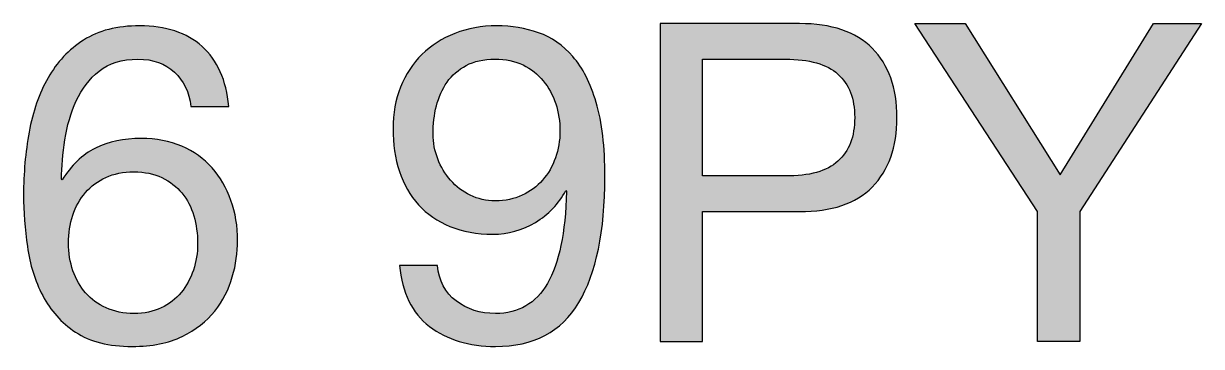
# Paper-space layout 'A2 (portrait)' of a CAD drawing. Extents: x 0 to 396, y 0 to 564.
# Drawn here: x 298.83 to 306.46, y 41.41 to 43.51 of the extents above; entities that cross this region are included whole.
import ezdxf
from ezdxf.enums import TextEntityAlignment as Align

# ---------------------------------------------------------------- set-up
doc = ezdxf.new("R2010")
doc.units = 0
doc.layers.get('0').update_dxf_attribs({"linetype": 'CONTINUOUS'})
doc.layers.get('Defpoints').update_dxf_attribs({"linetype": 'CONTINUOUS'})
doc.layers.add('JPP_Mask', color=7, linetype='CONTINUOUS')
doc.styles.add('JPP', font='arial.ttf')

# ---------------------------------------------------------------- blocks, each defined once
blk = doc.blocks.new('A2mask (portrait)')
at = {"true_color": 0x004a91}
h = blk.add_hatch(color=154, dxfattribs=at)
edge = h.paths.add_edge_path()
edge.add_spline(control_points=[(303.707, 42.2888), (303.7914, 42.2888), (303.8528, 42.2888), (303.8528, 42.2888), (304.0606, 42.2868), (304.2176, 42.3395), (304.3243, 42.4471), (304.431, 42.5548), (304.4844, 42.7049), (304.4844, 42.8971), (304.4844, 43.0893), (304.431, 43.2387), (304.3243, 43.3456)], knot_values=[1, 1, 1, 1, 1.312544, 1.312544, 1.312544, 2.312544, 2.312544, 2.312544, 3.312544, 3.312544, 3.312544, 4.312544, 4.312544, 4.312544, 4.312544], degree=3, periodic=0)
edge.add_spline(control_points=[(304.3243, 43.3456), (304.2176, 43.4523), (304.0606, 43.5056), (303.8528, 43.5056)], knot_values=[0, 0, 0, 0, 1, 1, 1, 1], degree=3, periodic=0)
edge.add_spline(control_points=[(303.8528, 43.5056), (303.8528, 43.5056), (303.7646, 43.5056), (303.6434, 43.5056)], knot_values=[8.687456, 8.687456, 8.687456, 8.687456, 9, 9, 9, 9], degree=3, periodic=0)
edge.add_spline(control_points=[(303.6434, 43.5056), (303.5222, 43.5056), (303.368, 43.5056), (303.2357, 43.5056)], knot_values=[8.374962, 8.374962, 8.374962, 8.374962, 8.687456, 8.687456, 8.687456, 8.687456], degree=3, periodic=0)
edge.add_spline(control_points=[(303.2357, 43.5056), (303.1696, 43.5056), (303.109, 43.5056), (303.0609, 43.5056)], knot_values=[8.218716, 8.218716, 8.218716, 8.218716, 8.374963, 8.374963, 8.374963, 8.374963], degree=3, periodic=0)
edge.add_spline(control_points=[(303.0609, 43.5056), (303.0127, 43.5056), (302.9769, 43.5056), (302.9603, 43.5056)], knot_values=[8.062469, 8.062469, 8.062469, 8.062469, 8.218716, 8.218716, 8.218716, 8.218716], degree=3, periodic=0)
edge.add_spline(control_points=[(302.9502, 43.5056), (302.9502, 43.5056), (302.9502, 43.5056), (302.9502, 43.5056), (302.9502, 43.5056), (302.9502, 43.5056), (302.9502, 43.5056)], knot_values=[7.999756, 7.999756, 7.999756, 7.999756, 8.000581, 8.000581, 8.000581, 8.000824, 8.000824, 8.000824, 8.000824], degree=3, periodic=0)
edge.add_spline(control_points=[(302.9502, 43.5042), (302.9502, 43.5017), (302.9502, 43.4962), (302.9502, 43.4878)], knot_values=[7.945284, 7.945284, 7.945284, 7.945284, 7.984345, 7.984345, 7.984345, 7.984345], degree=3, periodic=0)
edge.add_spline(control_points=[(302.9502, 43.4878), (302.9502, 43.4795), (302.9502, 43.4684), (302.9502, 43.4547)], knot_values=[7.906222, 7.906222, 7.906222, 7.906222, 7.945284, 7.945284, 7.945284, 7.945284], degree=3, periodic=0)
edge.add_spline(control_points=[(302.9502, 43.4547), (302.9502, 43.4274), (302.9502, 43.3898), (302.9502, 43.344)], knot_values=[7.828098, 7.828098, 7.828098, 7.828098, 7.906222, 7.906222, 7.906222, 7.906222], degree=3, periodic=0)
edge.add_spline(control_points=[(302.9502, 43.344), (302.9502, 43.2982), (302.9502, 43.2442), (302.9502, 43.1838)], knot_values=[7.749975, 7.749975, 7.749975, 7.749975, 7.828098, 7.828098, 7.828098, 7.828098], degree=3, periodic=0)
edge.add_spline(control_points=[(302.9502, 43.1838), (302.9502, 42.9425), (302.9502, 42.6007), (302.9502, 42.284)], knot_values=[7.437481, 7.437481, 7.437481, 7.437481, 7.749975, 7.749975, 7.749975, 7.749975], degree=3, periodic=0)
edge.add_spline(control_points=[(302.9502, 42.284), (302.9502, 41.9672), (302.9502, 41.6757), (302.9502, 41.5349)], knot_values=[7.124987, 7.124987, 7.124987, 7.124987, 7.437481, 7.437481, 7.437481, 7.437481], degree=3, periodic=0)
edge.add_spline(control_points=[(302.9502, 41.5349), (302.9502, 41.5173), (302.9502, 41.5021), (302.9502, 41.4895)], knot_values=[7.085926, 7.085926, 7.085926, 7.085926, 7.124987, 7.124987, 7.124987, 7.124987], degree=3, periodic=0)
edge.add_spline(control_points=[(302.9502, 41.4895), (302.9502, 41.4768), (302.9502, 41.4668), (302.9502, 41.4596)], knot_values=[7.046864, 7.046864, 7.046864, 7.046864, 7.085926, 7.085926, 7.085926, 7.085926], degree=3, periodic=0)
edge.add_spline(control_points=[(302.9502, 41.4465), (302.9502, 41.4465), (302.9502, 41.4465), (302.9502, 41.4465), (302.9502, 41.4465), (302.9502, 41.4465), (302.9502, 41.4465)], knot_values=[6.999258, 6.999258, 6.999258, 6.999258, 6.999583, 6.999583, 6.999583, 7.000326, 7.000326, 7.000326, 7.000326], degree=3, periodic=0)
edge.add_spline(control_points=[(302.951, 41.4465), (302.9523, 41.4465), (302.9552, 41.4465), (302.9593, 41.4465)], knot_values=[6.890617, 6.890617, 6.890617, 6.890617, 6.968741, 6.968741, 6.968741, 6.968741], degree=3, periodic=0)
edge.add_spline(control_points=[(302.9593, 41.4465), (302.9635, 41.4465), (302.969, 41.4465), (302.9755, 41.4465)], knot_values=[6.812494, 6.812494, 6.812494, 6.812494, 6.890617, 6.890617, 6.890617, 6.890617], degree=3, periodic=0)
edge.add_spline(control_points=[(302.9755, 41.4465), (302.9885, 41.4465), (303.0058, 41.4465), (303.0251, 41.4465)], knot_values=[6.656247, 6.656247, 6.656247, 6.656247, 6.812494, 6.812494, 6.812494, 6.812494], degree=3, periodic=0)
edge.add_spline(control_points=[(303.0251, 41.4465), (303.0444, 41.4465), (303.0658, 41.4465), (303.0872, 41.4465)], knot_values=[6.5, 6.5, 6.5, 6.5, 6.656247, 6.656247, 6.656247, 6.656247], degree=3, periodic=0)
edge.add_spline(control_points=[(303.0872, 41.4465), (303.1086, 41.4465), (303.13, 41.4465), (303.1494, 41.4465)], knot_values=[6.343753, 6.343753, 6.343753, 6.343753, 6.5, 6.5, 6.5, 6.5], degree=3, periodic=0)
edge.add_spline(control_points=[(303.1494, 41.4465), (303.1687, 41.4465), (303.1859, 41.4465), (303.1989, 41.4465)], knot_values=[6.187506, 6.187506, 6.187506, 6.187506, 6.343753, 6.343753, 6.343753, 6.343753], degree=3, periodic=0)
edge.add_spline(control_points=[(303.1989, 41.4465), (303.2055, 41.4465), (303.2109, 41.4465), (303.2151, 41.4465)], knot_values=[6.109383, 6.109383, 6.109383, 6.109383, 6.187506, 6.187506, 6.187506, 6.187506], degree=3, periodic=0)
edge.add_spline(control_points=[(303.2151, 41.4465), (303.2193, 41.4465), (303.2222, 41.4465), (303.2234, 41.4465)], knot_values=[6.031259, 6.031259, 6.031259, 6.031259, 6.109383, 6.109383, 6.109383, 6.109383], degree=3, periodic=0)
edge.add_spline(control_points=[(303.2242, 41.4465), (303.2242, 41.4465), (303.2242, 41.4465), (303.2242, 41.4465), (303.2242, 41.4465), (303.2242, 41.4465), (303.2242, 41.4465)], knot_values=[5.999522, 5.999522, 5.999522, 5.999522, 6.000874, 6.000874, 6.000874, 6.001353, 6.001353, 6.001353, 6.001353], degree=3, periodic=0)
edge.add_spline(control_points=[(303.2242, 41.4518), (303.2242, 41.4548), (303.2242, 41.4589), (303.2242, 41.4641)], knot_values=[5.914074, 5.914074, 5.914074, 5.914074, 5.953136, 5.953136, 5.953136, 5.953136], degree=3, periodic=0)
edge.add_spline(control_points=[(303.2242, 41.4641), (303.2242, 41.4692), (303.2242, 41.4755), (303.2242, 41.4827)], knot_values=[5.875012, 5.875012, 5.875012, 5.875012, 5.914074, 5.914074, 5.914074, 5.914074], degree=3, periodic=0)
edge.add_spline(control_points=[(303.2242, 41.4827), (303.2242, 41.5402), (303.2242, 41.6595), (303.2242, 41.789)], knot_values=[5.562519, 5.562519, 5.562519, 5.562519, 5.875012, 5.875012, 5.875012, 5.875012], degree=3, periodic=0)
edge.add_spline(control_points=[(303.2242, 41.789), (303.2242, 41.9186), (303.2242, 42.0584), (303.2242, 42.1571)], knot_values=[5.250025, 5.250025, 5.250025, 5.250025, 5.562519, 5.562519, 5.562519, 5.562519], degree=3, periodic=0)
edge.add_spline(control_points=[(303.2242, 42.1571), (303.2242, 42.1818), (303.2242, 42.2039), (303.2242, 42.2227)], knot_values=[5.171902, 5.171902, 5.171902, 5.171902, 5.250025, 5.250025, 5.250025, 5.250025], degree=3, periodic=0)
edge.add_spline(control_points=[(303.2242, 42.2227), (303.2242, 42.2414), (303.2242, 42.2567), (303.2242, 42.2679)], knot_values=[5.093778, 5.093778, 5.093778, 5.093778, 5.171902, 5.171902, 5.171902, 5.171902], degree=3, periodic=0)
edge.add_spline(control_points=[(303.2242, 42.2679), (303.2242, 42.2735), (303.2242, 42.2781), (303.2242, 42.2815)], knot_values=[5.054716, 5.054716, 5.054716, 5.054716, 5.093778, 5.093778, 5.093778, 5.093778], degree=3, periodic=0)
edge.add_spline(control_points=[(303.2242, 42.2815), (303.2242, 42.2849), (303.2242, 42.2871), (303.2242, 42.2882)], knot_values=[5.015655, 5.015655, 5.015655, 5.015655, 5.054716, 5.054716, 5.054716, 5.054716], degree=3, periodic=0)
edge.add_spline(control_points=[(303.2242, 42.2882), (303.2242, 42.2883), (303.2242, 42.2884), (303.2242, 42.2885)], knot_values=[5.010772, 5.010772, 5.010772, 5.010772, 5.015655, 5.015655, 5.015655, 5.015655], degree=3, periodic=0)
edge.add_spline(control_points=[(303.2242, 42.2885), (303.2242, 42.2886), (303.2242, 42.2886), (303.2242, 42.2887)], knot_values=[5.005889, 5.005889, 5.005889, 5.005889, 5.010772, 5.010772, 5.010772, 5.010772], degree=3, periodic=0)
edge.add_spline(control_points=[(303.2242, 42.2887), (303.2242, 42.2887), (303.2242, 42.2887), (303.2242, 42.2887)], knot_values=[5.003448, 5.003448, 5.003448, 5.003448, 5.005889, 5.005889, 5.005889, 5.005889], degree=3, periodic=0)
edge.add_spline(control_points=[(303.2242, 42.2887), (303.2242, 42.2887), (303.2242, 42.2888), (303.2242, 42.2888)], knot_values=[5.001007, 5.001007, 5.001007, 5.001007, 5.003448, 5.003448, 5.003448, 5.003448], degree=3, periodic=0)
edge.add_spline(control_points=[(303.2313, 42.2888), (303.2428, 42.2888), (303.2677, 42.2888), (303.3013, 42.2888)], knot_values=[4.781284, 4.781284, 4.781284, 4.781284, 4.937531, 4.937531, 4.937531, 4.937531], degree=3, periodic=0)
edge.add_spline(control_points=[(303.3013, 42.2888), (303.402, 42.2888), (303.5804, 42.2888), (303.707, 42.2888)], knot_values=[4.312544, 4.312544, 4.312544, 4.312544, 4.781284, 4.781284, 4.781284, 4.781284], degree=3, periodic=0)
edge = h.paths.add_edge_path(flags=16)
edge.add_spline(control_points=[(303.5909, 42.5194), (303.4966, 42.5194), (303.3835, 42.5194), (303.308, 42.5194)], knot_values=[6.249985, 6.249985, 6.249985, 6.249985, 6.624977, 6.624977, 6.624977, 6.624977], degree=3, periodic=0)
edge.add_spline(control_points=[(303.308, 42.5194), (303.2892, 42.5194), (303.2727, 42.5194), (303.2594, 42.5194)], knot_values=[6.156237, 6.156237, 6.156237, 6.156237, 6.249985, 6.249985, 6.249985, 6.249985], degree=3, periodic=0)
edge.add_spline(control_points=[(303.2594, 42.5194), (303.2462, 42.5194), (303.2361, 42.5194), (303.2303, 42.5194)], knot_values=[6.062489, 6.062489, 6.062489, 6.062489, 6.156237, 6.156237, 6.156237, 6.156237], degree=3, periodic=0)
edge.add_spline(control_points=[(303.2303, 42.5194), (303.2288, 42.5194), (303.2276, 42.5194), (303.2266, 42.5194)], knot_values=[6.039052, 6.039052, 6.039052, 6.039052, 6.062489, 6.062489, 6.062489, 6.062489], degree=3, periodic=0)
edge.add_spline(control_points=[(303.2266, 42.5194), (303.2257, 42.5194), (303.225, 42.5194), (303.2246, 42.5194)], knot_values=[6.015615, 6.015615, 6.015615, 6.015615, 6.039052, 6.039052, 6.039052, 6.039052], degree=3, periodic=0)
edge.add_spline(control_points=[(303.2246, 42.5194), (303.2245, 42.5194), (303.2244, 42.5194), (303.2244, 42.5194)], knot_values=[6.009755, 6.009755, 6.009755, 6.009755, 6.015615, 6.015615, 6.015615, 6.015615], degree=3, periodic=0)
edge.add_spline(control_points=[(303.2244, 42.5194), (303.2243, 42.5194), (303.2243, 42.5194), (303.2243, 42.5194)], knot_values=[6.003896, 6.003896, 6.003896, 6.003896, 6.009755, 6.009755, 6.009755, 6.009755], degree=3, periodic=0)
edge.add_spline(control_points=[(303.2243, 42.5194), (303.2243, 42.5194), (303.2242, 42.5194), (303.2242, 42.5194)], knot_values=[6.002431, 6.002431, 6.002431, 6.002431, 6.003896, 6.003896, 6.003896, 6.003896], degree=3, periodic=0)
edge.add_spline(control_points=[(303.2242, 42.5194), (303.2242, 42.5194), (303.2242, 42.5194), (303.2242, 42.5194)], knot_values=[6.000967, 6.000967, 6.000967, 6.000967, 6.002431, 6.002431, 6.002431, 6.002431], degree=3, periodic=0)
edge.add_spline(control_points=[(303.2242, 42.5194), (303.2242, 42.5194), (303.2242, 42.5194), (303.2242, 42.5194)], knot_values=[6.0006, 6.0006, 6.0006, 6.0006, 6.000967, 6.000967, 6.000967, 6.000967], degree=3, periodic=0)
edge.add_spline(control_points=[(303.2242, 42.5194), (303.2242, 42.5194), (303.2242, 42.5194), (303.2242, 42.5194), (303.2242, 42.5194), (303.2242, 42.5194), (303.2242, 42.5194)], knot_values=[5.999502, 5.999502, 5.999502, 5.999502, 6.000102, 6.000102, 6.000102, 6.0006, 6.0006, 6.0006, 6.0006], degree=3, periodic=0)
edge.add_spline(control_points=[(303.2242, 42.5216), (303.2242, 42.5237), (303.2242, 42.5274), (303.2242, 42.5325)], knot_values=[5.921867, 5.921867, 5.921867, 5.921867, 5.968741, 5.968741, 5.968741, 5.968741], degree=3, periodic=0)
edge.add_spline(control_points=[(303.2242, 42.5325), (303.2242, 42.5376), (303.2242, 42.5441), (303.2242, 42.5519)], knot_values=[5.874992, 5.874992, 5.874992, 5.874992, 5.921867, 5.921867, 5.921867, 5.921867], degree=3, periodic=0)
edge.add_spline(control_points=[(303.2242, 42.5519), (303.2242, 42.5829), (303.2242, 42.6338), (303.2242, 42.6946)], knot_values=[5.687496, 5.687496, 5.687496, 5.687496, 5.874992, 5.874992, 5.874992, 5.874992], degree=3, periodic=0)
edge.add_spline(control_points=[(303.2242, 42.6946), (303.2242, 42.7555), (303.2242, 42.8264), (303.2242, 42.8972)], knot_values=[5.5, 5.5, 5.5, 5.5, 5.687496, 5.687496, 5.687496, 5.687496], degree=3, periodic=0)
edge.add_spline(control_points=[(303.2242, 42.8972), (303.2242, 42.968), (303.2242, 43.0389), (303.2242, 43.0998)], knot_values=[5.312504, 5.312504, 5.312504, 5.312504, 5.5, 5.5, 5.5, 5.5], degree=3, periodic=0)
edge.add_spline(control_points=[(303.2242, 43.0998), (303.2242, 43.1606), (303.2242, 43.2116), (303.2242, 43.2426)], knot_values=[5.125008, 5.125008, 5.125008, 5.125008, 5.312504, 5.312504, 5.312504, 5.312504], degree=3, periodic=0)
edge.add_spline(control_points=[(303.2242, 43.2426), (303.2242, 43.2503), (303.2242, 43.2568), (303.2242, 43.2619)], knot_values=[5.078133, 5.078133, 5.078133, 5.078133, 5.125007, 5.125007, 5.125007, 5.125007], degree=3, periodic=0)
edge.add_spline(control_points=[(303.2242, 43.2619), (303.2242, 43.267), (303.2242, 43.2707), (303.2242, 43.2729)], knot_values=[5.031259, 5.031259, 5.031259, 5.031259, 5.078133, 5.078133, 5.078133, 5.078133], degree=3, periodic=0)
edge.add_spline(control_points=[(303.2242, 43.2729), (303.2242, 43.2734), (303.2242, 43.2738), (303.2242, 43.2742)], knot_values=[5.019541, 5.019541, 5.019541, 5.019541, 5.031259, 5.031259, 5.031259, 5.031259], degree=3, periodic=0)
edge.add_spline(control_points=[(303.2242, 43.2742), (303.2242, 43.2745), (303.2242, 43.2748), (303.2242, 43.2749)], knot_values=[5.007822, 5.007822, 5.007822, 5.007822, 5.019541, 5.019541, 5.019541, 5.019541], degree=3, periodic=0)
edge.add_spline(control_points=[(303.2242, 43.2749), (303.2242, 43.2749), (303.2242, 43.275), (303.2242, 43.275)], knot_values=[5.004893, 5.004893, 5.004893, 5.004893, 5.007822, 5.007822, 5.007822, 5.007822], degree=3, periodic=0)
edge.add_spline(control_points=[(303.2242, 43.275), (303.2242, 43.275), (303.2242, 43.275), (303.2242, 43.275)], knot_values=[5.001963, 5.001963, 5.001963, 5.001963, 5.004893, 5.004893, 5.004893, 5.004893], degree=3, periodic=0)
edge.add_spline(control_points=[(303.2242, 43.275), (303.2242, 43.275), (303.2242, 43.275), (303.2242, 43.275)], knot_values=[5.001231, 5.001231, 5.001231, 5.001231, 5.001963, 5.001963, 5.001963, 5.001963], degree=3, periodic=0)
edge.add_spline(control_points=[(303.2242, 43.275), (303.2242, 43.275), (303.2242, 43.275), (303.2242, 43.275), (303.2242, 43.275), (303.2242, 43.275), (303.2242, 43.275)], knot_values=[4.999766, 4.999766, 4.999766, 4.999766, 5.000996, 5.000996, 5.000996, 5.001231, 5.001231, 5.001231, 5.001231], degree=3, periodic=0)
edge.add_spline(control_points=[(303.2303, 43.275), (303.2361, 43.275), (303.2462, 43.275), (303.2594, 43.275)], knot_values=[4.843763, 4.843763, 4.843763, 4.843763, 4.937511, 4.937511, 4.937511, 4.937511], degree=3, periodic=0)
edge.add_spline(control_points=[(303.2594, 43.275), (303.2727, 43.275), (303.2892, 43.275), (303.308, 43.275)], knot_values=[4.750015, 4.750015, 4.750015, 4.750015, 4.843763, 4.843763, 4.843763, 4.843763], degree=3, periodic=0)
edge.add_spline(control_points=[(303.308, 43.275), (303.3835, 43.275), (303.4966, 43.275), (303.5909, 43.275)], knot_values=[4.375023, 4.375023, 4.375023, 4.375023, 4.750015, 4.750015, 4.750015, 4.750015], degree=3, periodic=0)
edge.add_spline(control_points=[(303.5909, 43.275), (303.6852, 43.275), (303.7607, 43.275), (303.7607, 43.275), (303.9164, 43.275), (304.0304, 43.2427), (304.1023, 43.1784)], knot_values=[3, 3, 3, 3, 3.375023, 3.375023, 3.375023, 4.375023, 4.375023, 4.375023, 4.375023], degree=3, periodic=0)
edge.add_spline(control_points=[(304.1023, 43.1784), (304.1745, 43.1138), (304.2107, 43.0201), (304.2107, 42.8971), (304.2107, 42.7742), (304.1745, 42.6798), (304.1023, 42.6145)], knot_values=[1, 1, 1, 1, 2, 2, 2, 3, 3, 3, 3], degree=3, periodic=0)
edge.add_spline(control_points=[(304.1023, 42.6145), (304.0304, 42.5492), (303.9164, 42.5174), (303.7607, 42.5194)], knot_values=[0, 0, 0, 0, 1, 1, 1, 1], degree=3, periodic=0)
edge.add_spline(control_points=[(303.7607, 42.5194), (303.7607, 42.5194), (303.6852, 42.5194), (303.5909, 42.5194)], knot_values=[6.624977, 6.624977, 6.624977, 6.624977, 7, 7, 7, 7], degree=3, periodic=0)
blk.add_hatch(color=154, dxfattribs=at).paths.add_polyline_path([(306.4572, 43.5056), (306.1458, 43.5056), (305.543, 42.525), (304.9257, 43.5056), (304.5997, 43.5056), (305.3959, 42.2888), (305.3959, 41.4465), (305.6699, 41.4465), (305.6699, 42.2888)])
h = blk.add_hatch(color=154, dxfattribs=at)
edge = h.paths.add_edge_path()
edge.add_spline(control_points=[(300.2129, 42.0982), (300.2129, 42.1923), (300.1987, 42.2798), (300.1698, 42.3607), (300.141, 42.4415), (300.0999, 42.5118), (300.0472, 42.5714)], knot_values=[10, 10, 10, 10, 11, 11, 11, 12, 12, 12, 12], degree=3, periodic=0)
edge.add_spline(control_points=[(300.0472, 42.5714), (299.9942, 42.6307), (299.9289, 42.6774), (299.8511, 42.7112)], knot_values=[9, 9, 9, 9, 10, 10, 10, 10], degree=3, periodic=0)
edge.add_spline(control_points=[(299.8511, 42.7112), (299.7732, 42.7447), (299.6854, 42.7616), (299.5873, 42.7616)], knot_values=[8, 8, 8, 8, 9, 9, 9, 9], degree=3, periodic=0)
edge.add_spline(control_points=[(299.5873, 42.7616), (299.4757, 42.7616), (299.3772, 42.7404), (299.2914, 42.6983)], knot_values=[7, 7, 7, 7, 8, 8, 8, 8], degree=3, periodic=0)
edge.add_spline(control_points=[(299.2914, 42.6983), (299.2059, 42.6559), (299.1344, 42.5876), (299.0767, 42.4935)], knot_values=[6, 6, 6, 6, 7, 7, 7, 7], degree=3, periodic=0)
edge.add_spline(control_points=[(299.0767, 42.4935), (299.0767, 42.4935), (299.0711, 42.4992), (299.0711, 42.4992)], knot_values=[5.00001, 5.00001, 5.00001, 5.00001, 6, 6, 6, 6], degree=3, periodic=0)
edge.add_spline(control_points=[(299.0711, 42.4992), (299.0727, 42.578), (299.0807, 42.6625), (299.0939, 42.753)], knot_values=[4, 4, 4, 4, 5, 5, 5, 5], degree=3, periodic=0)
edge.add_spline(control_points=[(299.0939, 42.753), (299.1075, 42.8434), (299.132, 42.9276), (299.1675, 43.0055), (299.203, 43.0833), (299.2527, 43.1476), (299.3159, 43.1983)], knot_values=[2, 2, 2, 2, 3, 3, 3, 4, 4, 4, 4], degree=3, periodic=0)
edge.add_spline(control_points=[(299.3159, 43.1983), (299.3796, 43.2493), (299.4631, 43.275), (299.5671, 43.275)], knot_values=[1, 1, 1, 1, 2, 2, 2, 2], degree=3, periodic=0)
edge.add_spline(control_points=[(299.5671, 43.275), (299.6652, 43.275), (299.7437, 43.247), (299.8034, 43.1914)], knot_values=[0, 0, 0, 0, 1, 1, 1, 1], degree=3, periodic=0)
edge.add_spline(control_points=[(299.8034, 43.1914), (299.863, 43.1357), (299.8988, 43.0615), (299.9101, 42.9694)], knot_values=[27, 27, 27, 27, 28, 28, 28, 28], degree=3, periodic=0)
edge.add_spline(control_points=[(299.9101, 42.9694), (299.9101, 42.9694), (300.1553, 42.9694), (300.1553, 42.9694), (300.14, 43.1383), (300.0824, 43.2677), (299.9823, 43.3572)], knot_values=[25, 25, 25, 25, 26, 26, 26, 27, 27, 27, 27], degree=3, periodic=0)
edge.add_spline(control_points=[(299.9823, 43.3572), (299.8822, 43.4465), (299.7477, 43.4912), (299.5784, 43.4912)], knot_values=[24, 24, 24, 24, 25, 25, 25, 25], degree=3, periodic=0)
edge.add_spline(control_points=[(299.5784, 43.4912), (299.4323, 43.4912), (299.3113, 43.4604), (299.2152, 43.399), (299.1191, 43.3375), (299.0423, 43.256), (298.9843, 43.1539)], knot_values=[22, 22, 22, 22, 23, 23, 23, 24, 24, 24, 24], degree=3, periodic=0)
edge.add_spline(control_points=[(298.9843, 43.1539), (298.9266, 43.0519), (298.8859, 42.9352), (298.862, 42.8034)], knot_values=[21, 21, 21, 21, 22, 22, 22, 22], degree=3, periodic=0)
edge.add_spline(control_points=[(298.862, 42.8034), (298.8378, 42.6718), (298.8259, 42.5356), (298.8259, 42.3955)], knot_values=[20, 20, 20, 20, 21, 21, 21, 21], degree=3, periodic=0)
edge.add_spline(control_points=[(298.8259, 42.3955), (298.8259, 42.2878), (298.8338, 42.1761), (298.8504, 42.0608)], knot_values=[19, 19, 19, 19, 20, 20, 20, 20], degree=3, periodic=0)
edge.add_spline(control_points=[(298.8504, 42.0608), (298.8666, 41.9455), (298.8998, 41.8398), (298.9498, 41.7437)], knot_values=[18, 18, 18, 18, 19, 19, 19, 19], degree=3, periodic=0)
edge.add_spline(control_points=[(298.9498, 41.7437), (298.9998, 41.6473), (299.0711, 41.5684), (299.1632, 41.5071)], knot_values=[17, 17, 17, 17, 18, 18, 18, 18], degree=3, periodic=0)
edge.add_spline(control_points=[(299.1632, 41.5071), (299.2556, 41.4455), (299.3776, 41.4147), (299.5297, 41.4147)], knot_values=[16, 16, 16, 16, 17, 17, 17, 17], degree=3, periodic=0)
edge.add_spline(control_points=[(299.5297, 41.4147), (299.6582, 41.4147), (299.7666, 41.4365), (299.8541, 41.4796)], knot_values=[15, 15, 15, 15, 16, 16, 16, 16], degree=3, periodic=0)
edge.add_spline(control_points=[(299.8541, 41.4796), (299.9415, 41.523), (300.0115, 41.5777), (300.0645, 41.644), (300.1175, 41.7102), (300.1553, 41.7838), (300.1785, 41.8646), (300.2017, 41.9455), (300.2129, 42.0234), (300.2129, 42.0982)], knot_values=[12, 12, 12, 12, 13, 13, 13, 14, 14, 14, 15, 15, 15, 15], degree=3, periodic=0)
edge = h.paths.add_edge_path(flags=16)
edge.add_spline(control_points=[(299.1446, 42.2642), (299.1629, 42.3209), (299.19, 42.3699), (299.2268, 42.411)], knot_values=[1, 1, 1, 1, 2, 2, 2, 2], degree=3, periodic=0)
edge.add_spline(control_points=[(299.2268, 42.411), (299.2633, 42.4525), (299.3073, 42.4853), (299.3594, 42.5091)], knot_values=[0, 0, 0, 0, 1, 1, 1, 1], degree=3, periodic=0)
edge.add_spline(control_points=[(299.3594, 42.5091), (299.4114, 42.5333), (299.4717, 42.5452), (299.5409, 42.5452), (299.6102, 42.5452), (299.6708, 42.5326), (299.7228, 42.5078)], knot_values=[14, 14, 14, 14, 15, 15, 15, 16, 16, 16, 16], degree=3, periodic=0)
edge.add_spline(control_points=[(299.7228, 42.5078), (299.7745, 42.4829), (299.8179, 42.4495), (299.8524, 42.4084)], knot_values=[13, 13, 13, 13, 14, 14, 14, 14], degree=3, periodic=0)
edge.add_spline(control_points=[(299.8524, 42.4084), (299.8872, 42.367), (299.9127, 42.3179), (299.9289, 42.2613), (299.9452, 42.2046), (299.9535, 42.1443), (299.9535, 42.081)], knot_values=[11, 11, 11, 11, 12, 12, 12, 13, 13, 13, 13], degree=3, periodic=0)
edge.add_spline(control_points=[(299.9535, 42.081), (299.9535, 42.0214), (299.9442, 41.964), (299.926, 41.9094), (299.9077, 41.8547), (299.8812, 41.806), (299.8468, 41.7636)], knot_values=[9, 9, 9, 9, 10, 10, 10, 11, 11, 11, 11], degree=3, periodic=0)
edge.add_spline(control_points=[(299.8468, 41.7636), (299.8123, 41.7215), (299.7692, 41.6884), (299.7185, 41.6642)], knot_values=[8, 8, 8, 8, 9, 9, 9, 9], degree=3, periodic=0)
edge.add_spline(control_points=[(299.7185, 41.6642), (299.6675, 41.6403), (299.6082, 41.628), (299.5409, 41.628), (299.4737, 41.628), (299.4137, 41.6403), (299.3607, 41.6642)], knot_values=[6, 6, 6, 6, 7, 7, 7, 8, 8, 8, 8], degree=3, periodic=0)
edge.add_spline(control_points=[(299.3607, 41.6642), (299.308, 41.6884), (299.2636, 41.7205), (299.2281, 41.7609), (299.1927, 41.8013), (299.1652, 41.8494), (299.146, 41.9051), (299.1267, 41.9607), (299.1171, 42.0204), (299.1171, 42.084)], knot_values=[3, 3, 3, 3, 4, 4, 4, 5, 5, 5, 6, 6, 6, 6], degree=3, periodic=0)
edge.add_spline(control_points=[(299.1171, 42.084), (299.1171, 42.1473), (299.1261, 42.2073), (299.1446, 42.2642)], knot_values=[2, 2, 2, 2, 3, 3, 3, 3], degree=3, periodic=0)
h = blk.add_hatch(color=154, dxfattribs=at)
edge = h.paths.add_edge_path()
edge.add_spline(control_points=[(302.5923, 42.5134), (302.5923, 42.7079), (302.5735, 42.868), (302.536, 42.9939), (302.4986, 43.1198), (302.4482, 43.2192), (302.3846, 43.2923)], knot_values=[16, 16, 16, 16, 17, 17, 17, 18, 18, 18, 18], degree=3, periodic=0)
edge.add_spline(control_points=[(302.3846, 43.2923), (302.3213, 43.3653), (302.2471, 43.4167), (302.1626, 43.4465), (302.0781, 43.4763), (301.9876, 43.4912), (301.8915, 43.4912)], knot_values=[14, 14, 14, 14, 15, 15, 15, 16, 16, 16, 16], degree=3, periodic=0)
edge.add_spline(control_points=[(301.8915, 43.4912), (301.7935, 43.4912), (301.703, 43.475), (301.6205, 43.4422)], knot_values=[13, 13, 13, 13, 14, 14, 14, 14], degree=3, periodic=0)
edge.add_spline(control_points=[(301.6205, 43.4422), (301.5377, 43.4096), (301.4664, 43.3638), (301.4071, 43.3052)], knot_values=[12, 12, 12, 12, 13, 13, 13, 13], degree=3, periodic=0)
edge.add_spline(control_points=[(301.4071, 43.3052), (301.3475, 43.2467), (301.3014, 43.1765), (301.2686, 43.0946)], knot_values=[11, 11, 11, 11, 12, 12, 12, 12], degree=3, periodic=0)
edge.add_spline(control_points=[(301.2686, 43.0946), (301.2358, 43.0131), (301.2196, 42.923), (301.2196, 42.8252)], knot_values=[10, 10, 10, 10, 11, 11, 11, 11], degree=3, periodic=0)
edge.add_spline(control_points=[(301.2196, 42.8252), (301.2196, 42.7252), (301.2335, 42.6327), (301.2613, 42.5482), (301.2891, 42.4637), (301.3306, 42.3915), (301.3852, 42.3318)], knot_values=[8, 8, 8, 8, 9, 9, 9, 10, 10, 10, 10], degree=3, periodic=0)
edge.add_spline(control_points=[(301.3852, 42.3318), (301.4402, 42.2722), (301.5078, 42.2255), (301.5887, 42.192)], knot_values=[7, 7, 7, 7, 8, 8, 8, 8], degree=3, periodic=0)
edge.add_spline(control_points=[(301.5887, 42.192), (301.6695, 42.1582), (301.7617, 42.1416), (301.8657, 42.1416)], knot_values=[6, 6, 6, 6, 7, 7, 7, 7], degree=3, periodic=0)
edge.add_spline(control_points=[(301.8657, 42.1416), (301.9654, 42.1416), (302.0579, 42.1672), (302.1424, 42.2179)], knot_values=[5, 5, 5, 5, 6, 6, 6, 6], degree=3, periodic=0)
edge.add_spline(control_points=[(302.1424, 42.2179), (302.2269, 42.2689), (302.2925, 42.3378), (302.3385, 42.4243)], knot_values=[4, 4, 4, 4, 5, 5, 5, 5], degree=3, periodic=0)
edge.add_spline(control_points=[(302.3385, 42.4243), (302.3385, 42.4243), (302.3442, 42.4183), (302.3442, 42.4183)], knot_values=[3.00001, 3.00001, 3.00001, 3.00001, 4, 4, 4, 4], degree=3, periodic=0)
edge.add_spline(control_points=[(302.3442, 42.4183), (302.3365, 42.1513), (302.2955, 41.9528), (302.2202, 41.8229)], knot_values=[2, 2, 2, 2, 3, 3, 3, 3], degree=3, periodic=0)
edge.add_spline(control_points=[(302.2202, 41.8229), (302.1454, 41.693), (302.0327, 41.628), (301.8829, 41.628)], knot_values=[1, 1, 1, 1, 2, 2, 2, 2], degree=3, periodic=0)
edge.add_spline(control_points=[(301.8829, 41.628), (301.7848, 41.628), (301.7004, 41.6552), (301.6291, 41.7089)], knot_values=[0, 0, 0, 0, 1, 1, 1, 1], degree=3, periodic=0)
edge.add_spline(control_points=[(301.6291, 41.7089), (301.5579, 41.7626), (301.5174, 41.8398), (301.5078, 41.9395)], knot_values=[23, 23, 23, 23, 24, 24, 24, 24], degree=3, periodic=0)
edge.add_spline(control_points=[(301.5078, 41.9395), (301.5078, 41.9395), (301.2626, 41.9395), (301.2626, 41.9395), (301.2782, 41.7626), (301.3425, 41.631), (301.4561, 41.5445)], knot_values=[21, 21, 21, 21, 22, 22, 22, 23, 23, 23, 23], degree=3, periodic=0)
edge.add_spline(control_points=[(301.4561, 41.5445), (301.5695, 41.4581), (301.7116, 41.4147), (301.8829, 41.4147)], knot_values=[20, 20, 20, 20, 21, 21, 21, 21], degree=3, periodic=0)
edge.add_spline(control_points=[(301.8829, 41.4147), (302.1308, 41.4147), (302.311, 41.5094), (302.4237, 41.699)], knot_values=[19, 19, 19, 19, 20, 20, 20, 20], degree=3, periodic=0)
edge.add_spline(control_points=[(302.4237, 41.699), (302.536, 41.8882), (302.5923, 42.1599), (302.5923, 42.5134)], knot_values=[18, 18, 18, 18, 19, 19, 19, 19], degree=3, periodic=0)
edge = h.paths.add_edge_path(flags=16)
edge.add_spline(control_points=[(302.2723, 42.636), (302.253, 42.5813), (302.2252, 42.5333), (302.1884, 42.4919)], knot_values=[13, 13, 13, 13, 14, 14, 14, 14], degree=3, periodic=0)
edge.add_spline(control_points=[(302.1884, 42.4919), (302.152, 42.4505), (302.1079, 42.418), (302.0559, 42.3938)], knot_values=[12, 12, 12, 12, 13, 13, 13, 13], degree=3, periodic=0)
edge.add_spline(control_points=[(302.0559, 42.3938), (302.0039, 42.3699), (301.9462, 42.3577), (301.8829, 42.3577)], knot_values=[11, 11, 11, 11, 12, 12, 12, 12], degree=3, periodic=0)
edge.add_spline(control_points=[(301.8829, 42.3577), (301.8233, 42.3577), (301.7689, 42.3699), (301.7199, 42.3938)], knot_values=[10, 10, 10, 10, 11, 11, 11, 11], degree=3, periodic=0)
edge.add_spline(control_points=[(301.7199, 42.3938), (301.6709, 42.418), (301.6284, 42.4501), (301.593, 42.4906), (301.5575, 42.531), (301.5297, 42.577), (301.5095, 42.6291)], knot_values=[8, 8, 8, 8, 9, 9, 9, 10, 10, 10, 10], degree=3, periodic=0)
edge.add_spline(control_points=[(301.5095, 42.6291), (301.4893, 42.6808), (301.479, 42.7348), (301.479, 42.7904)], knot_values=[7, 7, 7, 7, 8, 8, 8, 8], degree=3, periodic=0)
edge.add_spline(control_points=[(301.479, 42.7904), (301.479, 42.854), (301.4863, 42.9144), (301.5009, 42.972)], knot_values=[6, 6, 6, 6, 7, 7, 7, 7], degree=3, periodic=0)
edge.add_spline(control_points=[(301.5009, 42.972), (301.5151, 43.0297), (301.5383, 43.0814), (301.5698, 43.1264)], knot_values=[5, 5, 5, 5, 6, 6, 6, 6], degree=3, periodic=0)
edge.add_spline(control_points=[(301.5698, 43.1264), (301.6016, 43.1718), (301.643, 43.2076), (301.6941, 43.2348)], knot_values=[4, 4, 4, 4, 5, 5, 5, 5], degree=3, periodic=0)
edge.add_spline(control_points=[(301.6941, 43.2348), (301.7448, 43.2613), (301.807, 43.275), (301.8799, 43.275)], knot_values=[3, 3, 3, 3, 4, 4, 4, 4], degree=3, periodic=0)
edge.add_spline(control_points=[(301.8799, 43.275), (301.9492, 43.275), (302.0098, 43.2626), (302.0619, 43.2374)], knot_values=[2, 2, 2, 2, 3, 3, 3, 3], degree=3, periodic=0)
edge.add_spline(control_points=[(302.0619, 43.2374), (302.1135, 43.2122), (302.1573, 43.1784), (302.1931, 43.135)], knot_values=[1, 1, 1, 1, 2, 2, 2, 2], degree=3, periodic=0)
edge.add_spline(control_points=[(302.1931, 43.135), (302.2285, 43.092), (302.2554, 43.0423), (302.2736, 42.9866)], knot_values=[0, 0, 0, 0, 1, 1, 1, 1], degree=3, periodic=0)
edge.add_spline(control_points=[(302.2736, 42.9866), (302.2918, 42.9309), (302.3011, 42.8713), (302.3011, 42.8077)], knot_values=[15, 15, 15, 15, 16, 16, 16, 16], degree=3, periodic=0)
edge.add_spline(control_points=[(302.3011, 42.8077), (302.3011, 42.748), (302.2915, 42.691), (302.2723, 42.636)], knot_values=[14, 14, 14, 14, 15, 15, 15, 15], degree=3, periodic=0)
at = {"layer": 'Defpoints', "color": 154, "true_color": 0x004a91}
blk.add_lwpolyline([(305.6699, 41.4465), (305.3959, 41.4465), (305.3959, 42.2888), (304.5997, 43.5056), (304.9257, 43.5056), (305.543, 42.525), (306.1458, 43.5056), (306.4572, 43.5056), (305.6699, 42.2888), (305.6699, 41.4465)], dxfattribs=at)
for points, knots in [([(303.8528, 43.5056), (304.0606, 43.5056), (304.2176, 43.4523), (304.3243, 43.3456), (304.431, 43.2387), (304.4844, 43.0893), (304.4844, 42.8971), (304.4844, 42.7049), (304.431, 42.5548), (304.3243, 42.4471), (304.2176, 42.3395), (304.0606, 42.2868), (303.8528, 42.2888), (303.8528, 42.2888), (303.2242, 42.2888), (303.2242, 42.2888), (303.2242, 42.2888), (303.2242, 41.4465), (303.2242, 41.4465), (303.2242, 41.4465), (302.9502, 41.4465), (302.9502, 41.4465), (302.9502, 41.4465), (302.9502, 43.5056), (302.9502, 43.5056), (302.9502, 43.5056), (303.8528, 43.5056), (303.8528, 43.5056)], [0, 0, 0, 0, 1, 1, 1, 2, 2, 2, 3, 3, 3, 4, 4, 4, 5, 5, 5, 6, 6, 6, 7, 7, 7, 8, 8, 8, 9, 9, 9, 9]), ([(299.8034, 43.1914), (299.7437, 43.247), (299.6652, 43.275), (299.5671, 43.275), (299.4631, 43.275), (299.3796, 43.2493), (299.3159, 43.1983), (299.2527, 43.1476), (299.203, 43.0833), (299.1675, 43.0055), (299.132, 42.9276), (299.1075, 42.8434), (299.0939, 42.753), (299.0807, 42.6625), (299.0727, 42.578), (299.0711, 42.4992), (299.0711, 42.4992), (299.0767, 42.4935), (299.0767, 42.4935), (299.1344, 42.5876), (299.2059, 42.6559), (299.2914, 42.6983), (299.3772, 42.7404), (299.4757, 42.7616), (299.5873, 42.7616), (299.6854, 42.7616), (299.7732, 42.7447), (299.8511, 42.7112), (299.9289, 42.6774), (299.9942, 42.6307), (300.0472, 42.5714), (300.0999, 42.5118), (300.141, 42.4415), (300.1698, 42.3607), (300.1987, 42.2798), (300.2129, 42.1923), (300.2129, 42.0982), (300.2129, 42.0234), (300.2017, 41.9455), (300.1785, 41.8646), (300.1553, 41.7838), (300.1175, 41.7102), (300.0645, 41.644), (300.0115, 41.5777), (299.9415, 41.523), (299.8541, 41.4796), (299.7666, 41.4365), (299.6582, 41.4147), (299.5297, 41.4147), (299.3776, 41.4147), (299.2556, 41.4455), (299.1632, 41.5071), (299.0711, 41.5684), (298.9998, 41.6473), (298.9498, 41.7437), (298.8998, 41.8398), (298.8666, 41.9455), (298.8504, 42.0608), (298.8338, 42.1761), (298.8259, 42.2878), (298.8259, 42.3955), (298.8259, 42.5356), (298.8378, 42.6718), (298.862, 42.8034), (298.8859, 42.9352), (298.9266, 43.0519), (298.9843, 43.1539), (299.0423, 43.256), (299.1191, 43.3375), (299.2152, 43.399), (299.3113, 43.4604), (299.4323, 43.4912), (299.5784, 43.4912), (299.7477, 43.4912), (299.8822, 43.4465), (299.9823, 43.3572), (300.0824, 43.2677), (300.14, 43.1383), (300.1553, 42.9694), (300.1553, 42.9694), (299.9101, 42.9694), (299.9101, 42.9694), (299.8988, 43.0615), (299.863, 43.1357), (299.8034, 43.1914)], [0, 0, 0, 0, 1, 1, 1, 2, 2, 2, 3, 3, 3, 4, 4, 4, 5, 5, 5, 6, 6, 6, 7, 7, 7, 8, 8, 8, 9, 9, 9, 10, 10, 10, 11, 11, 11, 12, 12, 12, 13, 13, 13, 14, 14, 14, 15, 15, 15, 16, 16, 16, 17, 17, 17, 18, 18, 18, 19, 19, 19, 20, 20, 20, 21, 21, 21, 22, 22, 22, 23, 23, 23, 24, 24, 24, 25, 25, 25, 26, 26, 26, 27, 27, 27, 28, 28, 28, 28]), ([(301.6291, 41.7089), (301.7004, 41.6552), (301.7848, 41.628), (301.8829, 41.628), (302.0327, 41.628), (302.1454, 41.693), (302.2202, 41.8229), (302.2955, 41.9528), (302.3365, 42.1513), (302.3442, 42.4183), (302.3442, 42.4183), (302.3385, 42.4243), (302.3385, 42.4243), (302.2925, 42.3378), (302.2269, 42.2689), (302.1424, 42.2179), (302.0579, 42.1672), (301.9654, 42.1416), (301.8657, 42.1416), (301.7617, 42.1416), (301.6695, 42.1582), (301.5887, 42.192), (301.5078, 42.2255), (301.4402, 42.2722), (301.3852, 42.3318), (301.3306, 42.3915), (301.2891, 42.4637), (301.2613, 42.5482), (301.2335, 42.6327), (301.2196, 42.7252), (301.2196, 42.8252), (301.2196, 42.923), (301.2358, 43.0131), (301.2686, 43.0946), (301.3014, 43.1765), (301.3475, 43.2467), (301.4071, 43.3052), (301.4664, 43.3638), (301.5377, 43.4096), (301.6205, 43.4422), (301.703, 43.475), (301.7935, 43.4912), (301.8915, 43.4912), (301.9876, 43.4912), (302.0781, 43.4763), (302.1626, 43.4465), (302.2471, 43.4167), (302.3213, 43.3653), (302.3846, 43.2923), (302.4482, 43.2192), (302.4986, 43.1198), (302.536, 42.9939), (302.5735, 42.868), (302.5923, 42.7079), (302.5923, 42.5134), (302.5923, 42.1599), (302.536, 41.8882), (302.4237, 41.699), (302.311, 41.5094), (302.1308, 41.4147), (301.8829, 41.4147), (301.7116, 41.4147), (301.5695, 41.4581), (301.4561, 41.5445), (301.3425, 41.631), (301.2782, 41.7626), (301.2626, 41.9395), (301.2626, 41.9395), (301.5078, 41.9395), (301.5078, 41.9395), (301.5174, 41.8398), (301.5579, 41.7626), (301.6291, 41.7089)], [0, 0, 0, 0, 1, 1, 1, 2, 2, 2, 3, 3, 3, 4, 4, 4, 5, 5, 5, 6, 6, 6, 7, 7, 7, 8, 8, 8, 9, 9, 9, 10, 10, 10, 11, 11, 11, 12, 12, 12, 13, 13, 13, 14, 14, 14, 15, 15, 15, 16, 16, 16, 17, 17, 17, 18, 18, 18, 19, 19, 19, 20, 20, 20, 21, 21, 21, 22, 22, 22, 23, 23, 23, 24, 24, 24, 24]), ([(302.2736, 42.9866), (302.2554, 43.0423), (302.2285, 43.092), (302.1931, 43.135), (302.1573, 43.1784), (302.1135, 43.2122), (302.0619, 43.2374), (302.0098, 43.2626), (301.9492, 43.275), (301.8799, 43.275), (301.807, 43.275), (301.7448, 43.2613), (301.6941, 43.2348), (301.643, 43.2076), (301.6016, 43.1718), (301.5698, 43.1264), (301.5383, 43.0814), (301.5151, 43.0297), (301.5009, 42.972), (301.4863, 42.9144), (301.479, 42.854), (301.479, 42.7904), (301.479, 42.7348), (301.4893, 42.6808), (301.5095, 42.6291), (301.5297, 42.577), (301.5575, 42.531), (301.593, 42.4906), (301.6284, 42.4501), (301.6709, 42.418), (301.7199, 42.3938), (301.7689, 42.3699), (301.8233, 42.3577), (301.8829, 42.3577), (301.9462, 42.3577), (302.0039, 42.3699), (302.0559, 42.3938), (302.1079, 42.418), (302.152, 42.4505), (302.1884, 42.4919), (302.2252, 42.5333), (302.253, 42.5813), (302.2723, 42.636), (302.2915, 42.691), (302.3011, 42.748), (302.3011, 42.8077), (302.3011, 42.8713), (302.2918, 42.9309), (302.2736, 42.9866)], [0, 0, 0, 0, 1, 1, 1, 2, 2, 2, 3, 3, 3, 4, 4, 4, 5, 5, 5, 6, 6, 6, 7, 7, 7, 8, 8, 8, 9, 9, 9, 10, 10, 10, 11, 11, 11, 12, 12, 12, 13, 13, 13, 14, 14, 14, 15, 15, 15, 16, 16, 16, 16]), ([(303.7607, 42.5194), (303.9164, 42.5174), (304.0304, 42.5492), (304.1023, 42.6145), (304.1745, 42.6798), (304.2107, 42.7742), (304.2107, 42.8971), (304.2107, 43.0201), (304.1745, 43.1138), (304.1023, 43.1784), (304.0304, 43.2427), (303.9164, 43.275), (303.7607, 43.275), (303.7607, 43.275), (303.2242, 43.275), (303.2242, 43.275), (303.2242, 43.275), (303.2242, 42.5194), (303.2242, 42.5194), (303.2242, 42.5194), (303.7607, 42.5194), (303.7607, 42.5194)], [0, 0, 0, 0, 1, 1, 1, 2, 2, 2, 3, 3, 3, 4, 4, 4, 5, 5, 5, 6, 6, 6, 7, 7, 7, 7]), ([(299.3594, 42.5091), (299.3073, 42.4853), (299.2633, 42.4525), (299.2268, 42.411), (299.19, 42.3699), (299.1629, 42.3209), (299.1446, 42.2642), (299.1261, 42.2073), (299.1171, 42.1473), (299.1171, 42.084), (299.1171, 42.0204), (299.1267, 41.9607), (299.146, 41.9051), (299.1652, 41.8494), (299.1927, 41.8013), (299.2281, 41.7609), (299.2636, 41.7205), (299.308, 41.6884), (299.3607, 41.6642), (299.4137, 41.6403), (299.4737, 41.628), (299.5409, 41.628), (299.6082, 41.628), (299.6675, 41.6403), (299.7185, 41.6642), (299.7692, 41.6884), (299.8123, 41.7215), (299.8468, 41.7636), (299.8812, 41.806), (299.9077, 41.8547), (299.926, 41.9094), (299.9442, 41.964), (299.9535, 42.0214), (299.9535, 42.081), (299.9535, 42.1443), (299.9452, 42.2046), (299.9289, 42.2613), (299.9127, 42.3179), (299.8872, 42.367), (299.8524, 42.4084), (299.8179, 42.4495), (299.7745, 42.4829), (299.7228, 42.5078), (299.6708, 42.5326), (299.6102, 42.5452), (299.5409, 42.5452), (299.4717, 42.5452), (299.4114, 42.5333), (299.3594, 42.5091)], [0, 0, 0, 0, 1, 1, 1, 2, 2, 2, 3, 3, 3, 4, 4, 4, 5, 5, 5, 6, 6, 6, 7, 7, 7, 8, 8, 8, 9, 9, 9, 10, 10, 10, 11, 11, 11, 12, 12, 12, 13, 13, 13, 14, 14, 14, 15, 15, 15, 16, 16, 16, 16])]:
    blk.add_open_spline(points, degree=3, knots=knots, dxfattribs=at)
at = {"color": 7, "style": 'JPP'}
for tag, p in [('Client', (348.6, 80.5)), ('Project1', (348.6, 63)), ('Project2', (348.6, 57.75)), ('Project3', (348.6, 52.5)), ('Title1', (348.6, 40.25)), ('Title2', (348.6, 35)), ('Title3', (348.6, 29.75)), ('Status', (273, 5.25))]:
    blk.add_attdef(tag, text='', height=2.5, dxfattribs=at).set_placement(p, align=Align.MIDDLE_LEFT)
at = {"color": 2, "style": 'JPP'}
for tag, p in [('Scale', (292.25, 17.5)), ('Checked', (355.25, 17.5)), ('Drawn', (323.75, 17.5)), ('Date', (386.75, 17.5))]:
    blk.add_attdef(tag, text='', height=1.4, dxfattribs=at).set_placement(p, align=Align.MIDDLE_CENTER)
at = {"color": 6, "style": 'JPP'}
for tag, p in [('Ref', (336, 5.25)), ('DrgNo.', (365.4, 5.25))]:
    blk.add_attdef(tag, text='', height=2.8, dxfattribs=at).set_placement(p, align=Align.MIDDLE_LEFT)
blk.add_attdef('Rev', text='', height=2.8, dxfattribs=at).set_placement((389.3923, 5.25), align=Align.MIDDLE_CENTER)

psp = doc.layouts.new('A2 (portrait)')

# ---------------------------------------------------------------- block references
at = {"layer": 'JPP_Mask'}
psp.add_blockref('A2mask (portrait)', (0, 0), dxfattribs=at)

doc.saveas('drawing.dxf')
